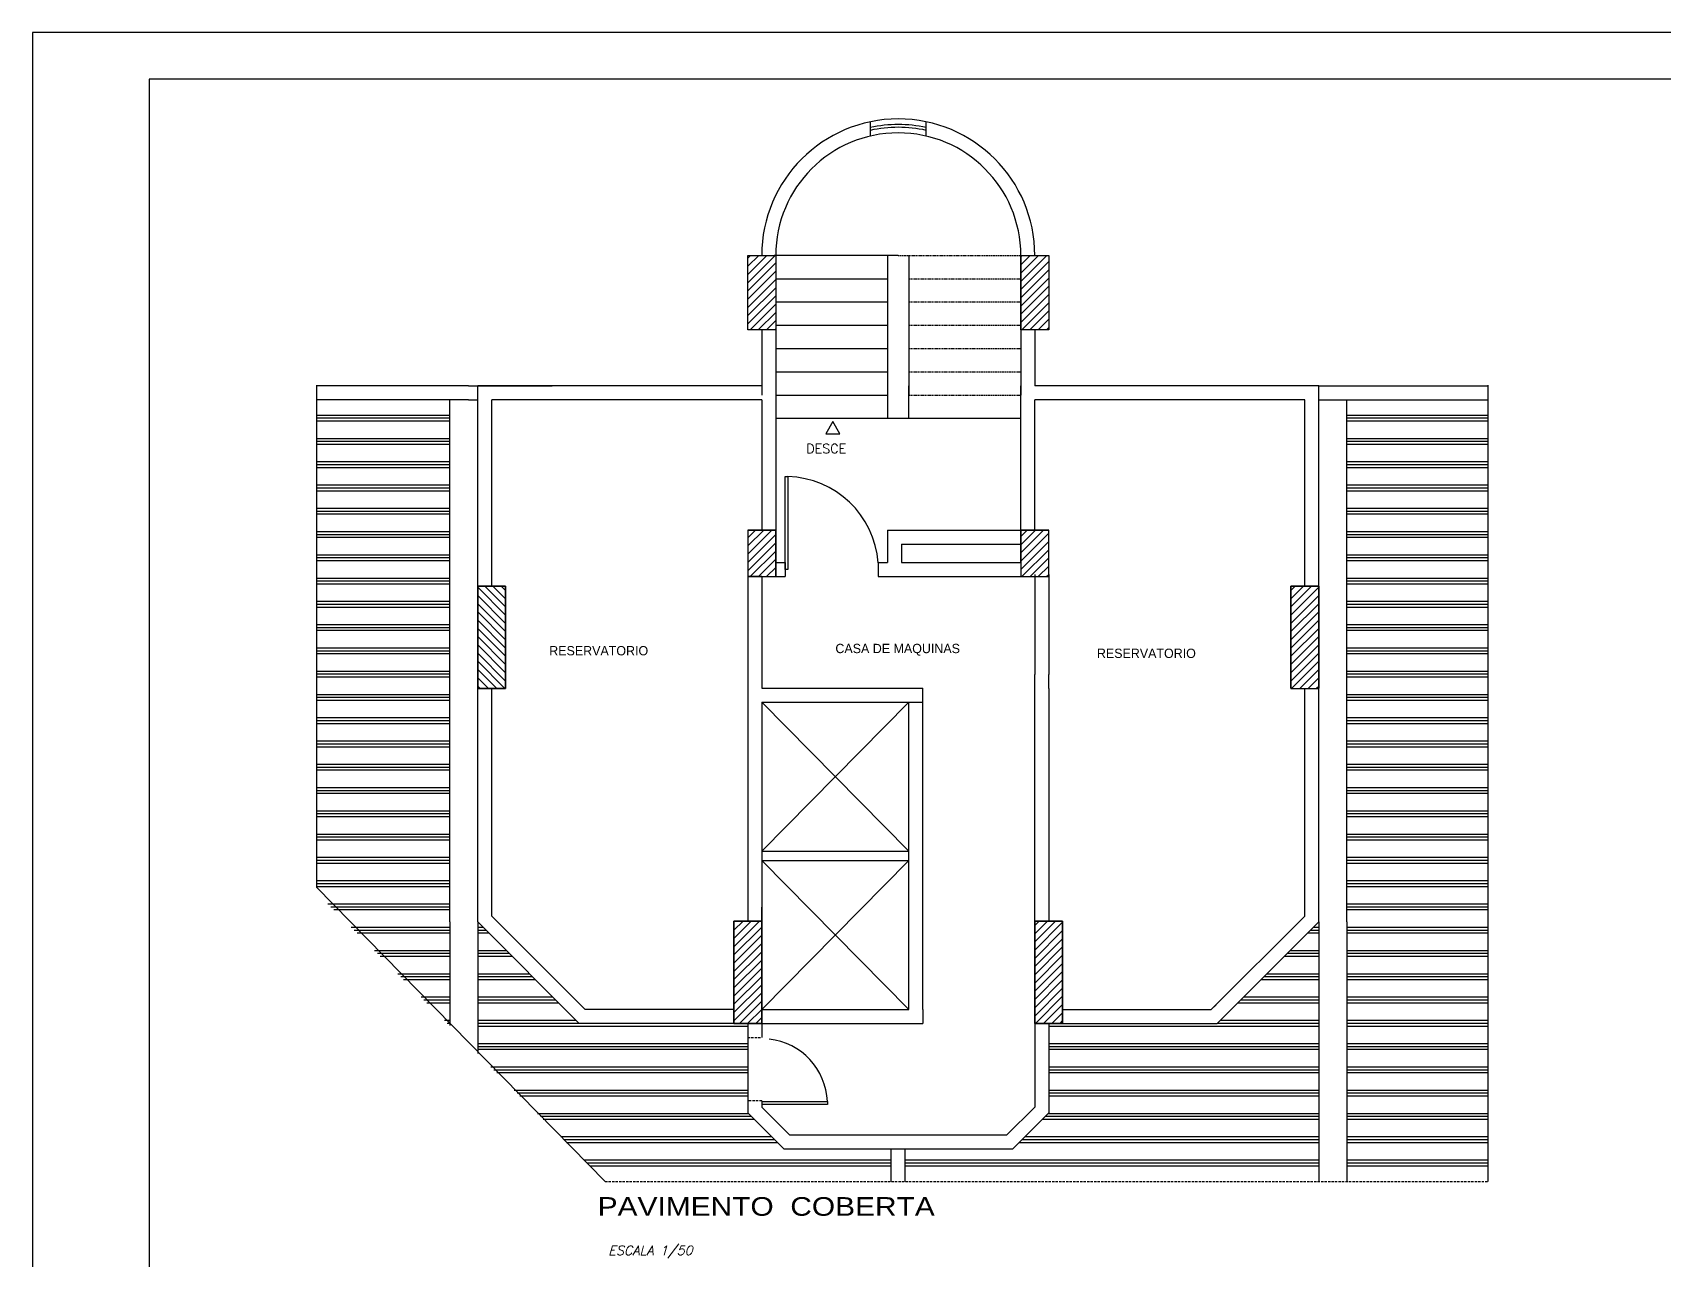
# Model space of a CAD drawing. Extents: x -175055 to -48386, y 10342 to 134050.
# Drawn here: x -175055 to -157544, y 33083 to 46260 of the extents above; entities that cross this region are included whole.
import ezdxf

# ---------------------------------------------------------------- set-up
doc = ezdxf.new("R2010")
doc.units = 0
doc.header["$LTSCALE"] = 50
doc.header["$MEASUREMENT"] = 0
doc.linetypes.add('DASHED2', pattern=[0.375, 0.25, -0.125])
doc.linetypes.add('HIDDENX2', pattern=[0.75, 0.5, -0.25])
doc.layers.get('0').update_dxf_attribs({"linetype": 'CONTINUOUS'})
doc.styles.add('ITALICC', font='italicc', dxfattribs={"height": 4})
doc.styles.add('ROMANS', font='romans', dxfattribs={"height": 12})
doc.styles.add('TECHNIC', font='te______.pfb', dxfattribs={"width": 1.2, "height": 30})

# ---------------------------------------------------------------- blocks, each defined once
blk = doc.blocks.new('*X20')
at = {"color": 0}
for p, q in [((425, 1600.6), (447.4, 1623)), ((425, 1609.4), (438.6, 1623)), ((425, 1618.3), (429.7, 1623)), ((425, 1591.7), (455, 1621.7)), ((425, 1582.9), (455, 1612.9)), ((425, 1574.1), (455, 1604.1)), ((425, 1565.2), (455, 1595.2)), ((425, 1556.4), (455, 1586.4)), ((425, 1547.6), (455, 1577.6)), ((425, 1538.7), (455, 1568.7)), ((425, 1529.9), (455, 1559.9)), ((425, 1521), (455, 1551)), ((425.8, 1513), (455, 1542.2)), ((434.6, 1513), (455, 1533.4)), ((443.5, 1513), (455, 1524.5)), ((452.3, 1513), (455, 1515.7))]:
    blk.add_line(p, q, dxfattribs=at)
blk = doc.blocks.new('*X24')
at = {"color": 0}
for p, q in [((-1509.9, 1530.7), (-1480.6, 1560)), ((-1509.9, 1539.5), (-1489.4, 1560)), ((-1509.9, 1548.4), (-1498.2, 1560)), ((-1509.9, 1557.2), (-1507.1, 1560)), ((-1216.7, 1558.6), (-1215.4, 1560)), ((-1216.7, 1549.8), (-1206.6, 1560)), ((-1216.7, 1541), (-1197.7, 1560)), ((-1216.7, 1532.1), (-1188.9, 1560)), ((-1509.9, 1521.9), (-1479.9, 1551.9)), ((-1509.9, 1513), (-1479.9, 1543)), ((-1216.7, 1523.3), (-1186.7, 1553.3)), ((-1216.7, 1514.5), (-1186.7, 1544.5)), ((-1509.9, 1504.2), (-1479.9, 1534.2)), ((-1509.9, 1495.3), (-1479.9, 1525.3)), ((-1216.7, 1505.6), (-1186.7, 1535.6)), ((-1216.7, 1496.8), (-1186.7, 1526.8)), ((-1509.9, 1486.5), (-1479.9, 1516.5)), ((-1507.5, 1480), (-1479.9, 1507.7)), ((-1216.7, 1487.9), (-1186.7, 1517.9)), ((-1215.8, 1480), (-1186.7, 1509.1)), ((-1498.7, 1480), (-1479.9, 1498.8)), ((-1489.8, 1480), (-1479.9, 1490)), ((-1207, 1480), (-1186.7, 1500.3)), ((-1198.2, 1480), (-1186.7, 1491.4)), ((-1481, 1480), (-1479.9, 1481.2)), ((-1189.3, 1480), (-1186.7, 1482.6))]:
    blk.add_line(p, q, dxfattribs=at)
blk = doc.blocks.new('*X25')
at = {"color": 0}
for p, q in [((-1509.9, 1239), (-1483.9, 1265)), ((-1509.9, 1247.9), (-1492.7, 1265)), ((-1509.9, 1256.7), (-1501.6, 1265)), ((-1216.7, 1258.1), (-1209.9, 1265)), ((-1216.7, 1249.3), (-1201, 1265)), ((-1216.7, 1240.4), (-1192.2, 1265)), ((-1216.7, 1231.6), (-1186.7, 1261.6)), ((-1509.9, 1230.2), (-1479.9, 1260.2)), ((-1509.9, 1221.3), (-1479.9, 1251.3)), ((-1216.7, 1222.8), (-1186.7, 1252.8)), ((-1215.7, 1215), (-1186.7, 1243.9)), ((-1507.4, 1215), (-1479.9, 1242.5)), ((-1498.5, 1215), (-1479.9, 1233.7)), ((-1206.8, 1215), (-1186.7, 1235.1)), ((-1198, 1215), (-1186.7, 1226.3)), ((-1489.7, 1215), (-1479.9, 1224.8)), ((-1480.8, 1215), (-1479.9, 1216)), ((-1189.2, 1215), (-1186.7, 1217.4))]:
    blk.add_line(p, q, dxfattribs=at)
blk = doc.blocks.new('*X21')
at = {"color": 0}
for p, q in [((-1524.9, 817.4), (-1497.3, 845)), ((-1524.9, 826.3), (-1506.1, 845)), ((-1524.9, 835.1), (-1515, 845)), ((-1524.9, 843.9), (-1523.8, 845)), ((-1524.9, 808.6), (-1494.9, 838.6)), ((-1524.9, 799.8), (-1494.9, 829.8)), ((-1524.9, 790.9), (-1494.9, 820.9)), ((-1524.9, 782.1), (-1494.9, 812.1)), ((-1524.9, 773.2), (-1494.9, 803.2)), ((-1524.9, 764.4), (-1494.9, 794.4)), ((-1524.9, 755.6), (-1494.9, 785.6)), ((-1524.9, 746.7), (-1494.9, 776.7)), ((-1524.9, 737.9), (-1494.9, 767.9)), ((-1518.9, 735), (-1494.9, 759)), ((-1510.1, 735), (-1494.9, 750.2)), ((-1501.2, 735), (-1494.9, 741.4))]:
    blk.add_line(p, q, dxfattribs=at)

msp = doc.modelspace()

# ---------------------------------------------------------------- linework, layer by layer
at = {"color": 0}
for p, q in [((-175055, 46260), (-175055, 12873)), ((-125734, 46260), (-175055, 46260))]:
    msp.add_line(p, q, dxfattribs=at)
at = {"color": 6}
for p, q in [((-173805, 45760), (-173805, 13373)), ((-126234, 45760), (-173805, 45760))]:
    msp.add_line(p, q, dxfattribs=at)
at = {"color": 5}
for p, q in [((-166060, 45147), (-166060, 45301)), ((-165460, 45147), (-165460, 45301)), ((-165760, 43867), (-167093, 43867)), ((-167076, 43867), (-167076, 42367)), ((-165876, 43867), (-165876, 42367)), ((-165645, 43867), (-165645, 43617)), ((-164445, 43867), (-164445, 43617)), ((-167076, 43617), (-165876, 43617)), ((-165645, 43617), (-165645, 42367)), ((-164445, 43617), (-164445, 42367)), ((-167076, 43367), (-165876, 43367)), ((-167076, 43117), (-165876, 43117)), ((-167226, 43067), (-167226, 42367)), ((-164295, 43067), (-164295, 42465)), ((-167076, 42867), (-165876, 42867)), ((-167076, 42617), (-165876, 42617)), ((-170376, 42465), (-172011, 42465)), ((-172008, 42472), (-172008, 37082)), ((-170376, 42465), (-169476, 42465)), ((-167226, 42465), (-170276, 42465)), ((-170276, 36708), (-170276, 42465)), ((-167076, 42465), (-167076, 40567)), ((-165876, 42465), (-165876, 42117)), ((-165645, 42117), (-165645, 42465)), ((-164445, 40567), (-164445, 42465)), ((-161245, 42465), (-164295, 42465)), ((-161245, 42465), (-159435, 42465)), ((-161245, 39065), (-161245, 42465)), ((-159428, 42472), (-159428, 33919)), ((-170376, 42315), (-172011, 42315)), ((-170576, 36708), (-170576, 42315)), ((-170376, 42315), (-170276, 42315)), ((-170376, 42315), (-170376, 42315)), ((-170126, 40315), (-170126, 42315)), ((-167226, 42315), (-170126, 42315)), ((-167226, 42315), (-167226, 40917)), ((-167076, 42367), (-165876, 42367)), ((-164295, 40917), (-164295, 42315)), ((-161395, 42315), (-164295, 42315)), ((-161395, 40315), (-161395, 42315)), ((-161245, 42315), (-159435, 42315)), ((-160945, 39065), (-160945, 42315)), ((-172011, 42152), (-170576, 42152)), ((-172011, 42121), (-170576, 42121)), ((-172011, 42090), (-170576, 42090)), ((-167076, 42117), (-164445, 42117)), ((-160945, 42152), (-159435, 42152)), ((-160945, 42121), (-159435, 42121)), ((-160945, 42090), (-159435, 42090)), ((-172011, 41902), (-170576, 41902)), ((-172011, 41871), (-170576, 41871)), ((-160945, 41902), (-159435, 41902)), ((-160945, 41871), (-159435, 41871)), ((-172011, 41840), (-170576, 41840)), ((-160945, 41840), (-159435, 41840)), ((-172011, 41652), (-170576, 41652)), ((-172011, 41621), (-170576, 41621)), ((-172011, 41590), (-170576, 41590)), ((-160945, 41652), (-159435, 41652)), ((-160945, 41621), (-159435, 41621)), ((-160945, 41590), (-159435, 41590)), ((-172011, 41402), (-170576, 41402)), ((-172011, 41371), (-170576, 41371)), ((-172011, 41340), (-170576, 41340)), ((-160945, 41402), (-159435, 41402)), ((-160945, 41371), (-159435, 41371)), ((-160945, 41340), (-159435, 41340)), ((-172011, 41152), (-170576, 41152)), ((-160945, 41152), (-159435, 41152)), ((-172011, 41121), (-170576, 41121)), ((-172011, 41090), (-170576, 41090)), ((-160945, 41121), (-159435, 41121)), ((-160945, 41090), (-159435, 41090)), ((-172011, 40902), (-170576, 40902)), ((-172011, 40871), (-170576, 40871)), ((-172011, 40840), (-170576, 40840)), ((-167376, 40917), (-167076, 40917)), ((-167376, 40917), (-167376, 39217)), ((-165876, 40917), (-165876, 40567)), ((-165876, 40917), (-164145, 40917)), ((-160945, 40902), (-159435, 40902)), ((-160945, 40871), (-159435, 40871)), ((-160945, 40840), (-159435, 40840)), ((-172011, 40652), (-170576, 40652)), ((-165726, 40767), (-165726, 40567)), ((-165726, 40767), (-164445, 40767)), ((-160945, 40652), (-159435, 40652)), ((-172011, 40621), (-170576, 40621)), ((-172011, 40590), (-170576, 40590)), ((-167076, 40567), (-166976, 40567)), ((-167076, 40567), (-167076, 40417)), ((-166976, 40567), (-166976, 40417)), ((-165976, 40567), (-165876, 40567)), ((-165976, 40567), (-165976, 40417)), ((-165726, 40567), (-164445, 40567)), ((-165726, 40567), (-164445, 40567)), ((-164445, 40567), (-164445, 40417)), ((-160945, 40621), (-159435, 40621)), ((-160945, 40590), (-159435, 40590)), ((-172011, 40402), (-170576, 40402)), ((-172011, 40371), (-170576, 40371)), ((-172011, 40340), (-170576, 40340)), ((-170276, 40315), (-169976, 40315)), ((-170276, 40315), (-169976, 40315)), ((-170276, 40165), (-170276, 40315)), ((-170276, 39215), (-170276, 40315)), ((-170276, 39215), (-170276, 40315)), ((-169976, 40315), (-169976, 39215)), ((-169976, 40315), (-169976, 39215)), ((-167226, 40417), (-167376, 40417)), ((-167226, 40417), (-167226, 40165)), ((-167226, 40417), (-167226, 39217)), ((-167226, 40417), (-166976, 40417)), ((-165976, 40417), (-164295, 40417)), ((-164295, 40441), (-164295, 39365)), ((-164295, 40417), (-164145, 40417)), ((-164145, 40441), (-164145, 39365)), ((-161245, 40315), (-161545, 40315)), ((-161245, 40315), (-161545, 40315)), ((-161545, 40315), (-161245, 40315)), ((-161545, 40315), (-161545, 39215)), ((-161545, 40315), (-161545, 39217)), ((-161545, 39217), (-161545, 40315)), ((-161245, 40165), (-161245, 40315)), ((-161245, 39215), (-161245, 40315)), ((-161245, 39215), (-161245, 40315)), ((-161245, 40315), (-161245, 39217)), ((-160945, 40402), (-159435, 40402)), ((-160945, 40371), (-159435, 40371)), ((-160945, 40340), (-159435, 40340)), ((-172011, 40152), (-170576, 40152)), ((-172011, 40121), (-170576, 40121)), ((-161245, 39215), (-161245, 40165)), ((-160945, 40152), (-159435, 40152)), ((-160945, 40121), (-159435, 40121)), ((-172011, 40090), (-170576, 40090)), ((-160945, 40090), (-159435, 40090)), ((-172011, 39902), (-170576, 39902)), ((-172011, 39871), (-170576, 39871)), ((-172011, 39840), (-170576, 39840)), ((-160945, 39902), (-159435, 39902)), ((-160945, 39871), (-159435, 39871)), ((-160945, 39840), (-159435, 39840)), ((-172011, 39652), (-170576, 39652)), ((-172011, 39621), (-170576, 39621)), ((-172011, 39590), (-170576, 39590)), ((-160945, 39652), (-159435, 39652)), ((-160945, 39621), (-159435, 39621)), ((-160945, 39590), (-159435, 39590)), ((-172011, 39402), (-170576, 39402)), ((-160945, 39402), (-159435, 39402)), ((-172011, 39371), (-170576, 39371)), ((-172011, 39340), (-170576, 39340)), ((-167226, 39365), (-167226, 39365)), ((-164295, 39217), (-164295, 39365)), ((-164145, 39215), (-164145, 39365)), ((-160945, 39371), (-159435, 39371)), ((-160945, 39340), (-159435, 39340)), ((-172011, 39152), (-170576, 39152)), ((-172011, 39121), (-170576, 39121)), ((-172011, 39090), (-170576, 39090)), ((-169976, 39215), (-170276, 39215)), ((-169976, 39215), (-170276, 39215)), ((-170126, 36770), (-170126, 39215)), ((-170126, 36770), (-170126, 39215)), ((-167376, 39217), (-167376, 36717)), ((-167226, 39217), (-165495, 39217)), ((-167226, 39067), (-165645, 39067)), ((-167226, 39067), (-165645, 37467)), ((-167226, 37467), (-165645, 39067)), ((-167226, 39067), (-167226, 35767)), ((-165645, 39067), (-165495, 39067)), ((-165645, 35767), (-165645, 39067)), ((-165495, 35767), (-165495, 39217)), ((-164295, 36717), (-164295, 39217)), ((-164295, 36967), (-164295, 39067)), ((-164145, 39215), (-164145, 36717)), ((-161545, 39215), (-161245, 39215)), ((-161395, 39215), (-161395, 39217)), ((-161395, 39065), (-161395, 39215)), ((-161395, 36770), (-161395, 39065)), ((-161245, 36708), (-161245, 39065)), ((-160945, 39152), (-159435, 39152)), ((-160945, 39121), (-159435, 39121)), ((-160945, 39090), (-159435, 39090)), ((-160945, 36708), (-160945, 39065)), ((-172011, 38902), (-170576, 38902)), ((-160945, 38902), (-159435, 38902)), ((-172011, 38871), (-170576, 38871)), ((-172011, 38840), (-170576, 38840)), ((-160945, 38871), (-159435, 38871)), ((-160945, 38840), (-159435, 38840)), ((-172011, 38652), (-170576, 38652)), ((-172011, 38621), (-170576, 38621)), ((-172011, 38590), (-170576, 38590)), ((-160945, 38652), (-159435, 38652)), ((-160945, 38621), (-159435, 38621)), ((-160945, 38590), (-159435, 38590)), ((-172011, 38402), (-170576, 38402)), ((-172011, 38371), (-170576, 38371)), ((-160945, 38402), (-159435, 38402)), ((-160945, 38371), (-159435, 38371)), ((-172011, 38340), (-170576, 38340)), ((-160945, 38340), (-159435, 38340)), ((-172011, 38152), (-170576, 38152)), ((-172011, 38121), (-170576, 38121)), ((-172011, 38090), (-170576, 38090)), ((-160945, 38152), (-159435, 38152)), ((-160945, 38121), (-159435, 38121)), ((-160945, 38090), (-159435, 38090)), ((-172011, 37902), (-170576, 37902)), ((-172011, 37871), (-170576, 37871)), ((-172011, 37840), (-170576, 37840)), ((-160945, 37902), (-159435, 37902)), ((-160945, 37871), (-159435, 37871)), ((-160945, 37840), (-159435, 37840)), ((-172011, 37652), (-170576, 37652)), ((-160945, 37652), (-159435, 37652)), ((-172011, 37621), (-170576, 37621)), ((-172011, 37590), (-170576, 37590)), ((-160945, 37621), (-159435, 37621)), ((-160945, 37590), (-159435, 37590)), ((-172011, 37402), (-170576, 37402)), ((-172011, 37371), (-170576, 37371)), ((-172011, 37340), (-170576, 37340)), ((-167226, 37467), (-165645, 37467)), ((-167226, 37367), (-165645, 37367)), ((-167226, 37367), (-165645, 35767)), ((-167226, 35767), (-165645, 37367)), ((-160945, 37402), (-159435, 37402)), ((-160945, 37371), (-159435, 37371)), ((-160945, 37340), (-159435, 37340)), ((-172011, 37152), (-170576, 37152)), ((-160945, 37152), (-159435, 37152)), ((-172011, 37121), (-170576, 37121)), ((-172011, 37090), (-170576, 37090)), ((-172008, 37082), (-168908, 33919)), ((-160945, 37121), (-159435, 37121)), ((-160945, 37090), (-159435, 37090)), ((-171884, 36902), (-170576, 36902)), ((-171853, 36871), (-170576, 36871)), ((-171822, 36840), (-170576, 36840)), ((-167226, 35767), (-167226, 36867)), ((-167226, 35767), (-167226, 36867)), ((-167226, 35767), (-167226, 36817)), ((-164295, 35767), (-164295, 36817)), ((-160945, 36902), (-159435, 36902)), ((-160945, 36871), (-159435, 36871)), ((-160945, 36840), (-159435, 36840)), ((-171634, 36652), (-170576, 36652)), ((-171603, 36621), (-170576, 36621)), ((-170576, 36708), (-170576, 35594)), ((-170276, 36708), (-170276, 35294)), ((-169185, 35617), (-170276, 36708)), ((-170276, 36652), (-170220, 36652)), ((-170276, 36621), (-170189, 36621)), ((-169122, 35767), (-170126, 36770)), ((-167526, 36717), (-167226, 36717)), ((-167526, 36717), (-167226, 36717)), ((-167526, 36717), (-167526, 35767)), ((-167526, 35617), (-167526, 36717)), ((-167526, 35617), (-167526, 36717)), ((-167226, 36717), (-167226, 35617)), ((-167226, 36717), (-167226, 35617)), ((-163995, 36717), (-164295, 36717)), ((-163995, 36717), (-164295, 36717)), ((-164295, 36717), (-164295, 35617)), ((-164295, 36717), (-164295, 35617)), ((-163995, 35617), (-163995, 36717)), ((-163995, 35617), (-163995, 36717)), ((-161395, 36770), (-162399, 35767)), ((-161245, 36708), (-161675, 36278)), ((-161332, 36621), (-161245, 36621)), ((-161301, 36652), (-161245, 36652)), ((-161245, 36708), (-161245, 33919)), ((-160945, 36708), (-160945, 33919)), ((-160945, 36652), (-159435, 36652)), ((-160945, 36621), (-159435, 36621)), ((-171572, 36590), (-170576, 36590)), ((-170276, 36590), (-170158, 36590)), ((-161604, 36349), (-161498, 36455)), ((-161363, 36590), (-161245, 36590)), ((-160945, 36590), (-159435, 36590)), ((-171384, 36402), (-170576, 36402)), ((-171353, 36371), (-170576, 36371)), ((-171322, 36340), (-170576, 36340)), ((-170276, 36402), (-169970, 36402)), ((-170276, 36371), (-169939, 36371)), ((-170276, 36340), (-169908, 36340)), ((-161675, 36278), (-162336, 35617)), ((-161613, 36340), (-161245, 36340)), ((-161582, 36371), (-161245, 36371)), ((-161551, 36402), (-161245, 36402)), ((-160945, 36402), (-159435, 36402)), ((-160945, 36371), (-159435, 36371)), ((-160945, 36340), (-159435, 36340)), ((-171134, 36152), (-170576, 36152)), ((-171103, 36121), (-170576, 36121)), ((-171072, 36090), (-170576, 36090)), ((-170276, 36152), (-169720, 36152)), ((-170276, 36121), (-169689, 36121)), ((-170276, 36090), (-169658, 36090)), ((-161863, 36090), (-161245, 36090)), ((-161832, 36121), (-161245, 36121)), ((-161801, 36152), (-161245, 36152)), ((-160945, 36152), (-159435, 36152)), ((-160945, 36121), (-159435, 36121)), ((-160945, 36090), (-159435, 36090)), ((-170884, 35902), (-170576, 35902)), ((-170276, 35902), (-169470, 35902)), ((-162051, 35902), (-161245, 35902)), ((-160945, 35902), (-159435, 35902)), ((-170853, 35871), (-170576, 35871)), ((-170822, 35840), (-170576, 35840)), ((-170276, 35871), (-169439, 35871)), ((-170276, 35840), (-169408, 35840)), ((-169174, 35818), (-169122, 35767)), ((-167526, 35767), (-169122, 35767)), ((-167226, 35767), (-165645, 35767)), ((-165495, 35767), (-165495, 35617)), ((-164295, 35767), (-164295, 34719)), ((-163995, 35767), (-162399, 35767)), ((-162347, 35818), (-162399, 35767)), ((-162113, 35840), (-161245, 35840)), ((-162082, 35871), (-161245, 35871)), ((-160945, 35871), (-159435, 35871)), ((-160945, 35840), (-159435, 35840)), ((-170634, 35652), (-170576, 35652)), ((-170603, 35621), (-170576, 35621)), ((-170276, 35652), (-169220, 35652)), ((-170276, 35621), (-169189, 35621)), ((-170276, 35590), (-167376, 35590)), ((-167376, 35617), (-169185, 35617)), ((-167226, 35617), (-167526, 35617)), ((-167226, 35617), (-167526, 35617)), ((-167376, 35617), (-167226, 35617)), ((-167376, 35617), (-167376, 34657)), ((-167226, 35617), (-165495, 35617)), ((-167226, 35617), (-167226, 35468)), ((-164145, 35617), (-164295, 35617)), ((-164295, 35617), (-163995, 35617)), ((-164295, 35617), (-163995, 35617)), ((-164145, 35617), (-162336, 35617)), ((-164145, 35617), (-164145, 34657)), ((-164145, 35590), (-161245, 35590)), ((-162332, 35621), (-161245, 35621)), ((-162301, 35652), (-161245, 35652)), ((-160945, 35652), (-159435, 35652)), ((-160945, 35621), (-159435, 35621)), ((-160945, 35590), (-159435, 35590)), ((-170276, 35402), (-167376, 35402)), ((-164145, 35402), (-161245, 35402)), ((-160945, 35402), (-159435, 35402)), ((-170276, 35371), (-167376, 35371)), ((-170276, 35340), (-167376, 35340)), ((-164145, 35371), (-161245, 35371)), ((-164145, 35340), (-161245, 35340)), ((-160945, 35371), (-159435, 35371)), ((-160945, 35340), (-159435, 35340)), ((-170134, 35152), (-167376, 35152)), ((-170103, 35121), (-167376, 35121)), ((-170072, 35090), (-167376, 35090)), ((-164145, 35152), (-161245, 35152)), ((-164145, 35121), (-161245, 35121)), ((-164145, 35090), (-161245, 35090)), ((-160945, 35152), (-159435, 35152)), ((-160945, 35121), (-159435, 35121)), ((-160945, 35090), (-159435, 35090)), ((-169884, 34902), (-167376, 34902)), ((-169853, 34871), (-167376, 34871)), ((-164145, 34902), (-161245, 34902)), ((-164145, 34871), (-161245, 34871)), ((-160945, 34902), (-159435, 34902)), ((-160945, 34871), (-159435, 34871)), ((-169822, 34840), (-167376, 34840)), ((-167226, 34787), (-167226, 34719)), ((-166923, 34417), (-167226, 34719)), ((-164598, 34417), (-164295, 34719)), ((-164145, 34840), (-161245, 34840)), ((-160945, 34840), (-159435, 34840)), ((-169634, 34652), (-167371, 34652)), ((-169603, 34621), (-167340, 34621)), ((-169572, 34590), (-167309, 34590)), ((-166985, 34267), (-167376, 34657)), ((-164535, 34267), (-164145, 34657)), ((-164212, 34590), (-161245, 34590)), ((-164181, 34621), (-161245, 34621)), ((-164150, 34652), (-161245, 34652)), ((-160945, 34652), (-159435, 34652)), ((-160945, 34621), (-159435, 34621)), ((-160945, 34590), (-159435, 34590)), ((-169384, 34402), (-167121, 34402)), ((-169353, 34371), (-167090, 34371)), ((-169322, 34340), (-167059, 34340)), ((-164598, 34417), (-166923, 34417)), ((-164462, 34340), (-161245, 34340)), ((-164431, 34371), (-161245, 34371)), ((-164400, 34402), (-161245, 34402)), ((-160945, 34402), (-159435, 34402)), ((-160945, 34371), (-159435, 34371)), ((-160945, 34340), (-159435, 34340)), ((-169134, 34152), (-165835, 34152)), ((-164535, 34267), (-166985, 34267)), ((-165835, 33919), (-165835, 34267)), ((-165685, 33919), (-165685, 34267)), ((-165685, 34152), (-161245, 34152)), ((-160945, 34152), (-159435, 34152)), ((-169103, 34121), (-165835, 34121)), ((-169072, 34090), (-165835, 34090)), ((-165685, 34121), (-161245, 34121)), ((-165685, 34090), (-161245, 34090)), ((-160945, 34121), (-159435, 34121)), ((-160945, 34090), (-159435, 34090))]:
    msp.add_line(p, q, dxfattribs=at)
at = {"color": 5, "linetype": 'DASHED2'}
for p, q in [((-165760, 43867), (-164445, 43867)), ((-165645, 43617), (-164445, 43617)), ((-165645, 43367), (-164445, 43367)), ((-165645, 43117), (-164445, 43117)), ((-165645, 42867), (-164445, 42867)), ((-165645, 42617), (-164445, 42617)), ((-165645, 42367), (-164445, 42367))]:
    msp.add_line(p, q, dxfattribs=at)
at = {"color": 5, "linetype": 'HIDDENX2'}
for p, q in [((-167376, 35468), (-167226, 35468)), ((-167226, 34787), (-167376, 34787)), ((-168908, 33919), (-159428, 33919))]:
    msp.add_line(p, q, dxfattribs=at)
at = {"color": 5}
for points in [[(-167076, 43867), (-167076, 43067), (-167376, 43067), (-167376, 43867)], [(-164145, 43867), (-164145, 43067), (-164445, 43067), (-164445, 43867)], [(-166538, 41952), (-166388, 41952), (-166463, 42082)], [(-166976, 40492), (-166976, 41492), (-166946, 41492), (-166946, 40492)], [(-167376, 40917), (-167376, 40417), (-167076, 40417), (-167076, 40917)], [(-164445, 40917), (-164445, 40417), (-164145, 40417), (-164145, 40917)], [(-170276, 40315), (-169976, 40315), (-169976, 39215), (-170276, 39215)], [(-170276, 40315), (-169976, 40315), (-169976, 39215), (-170276, 39215)], [(-169976, 39215), (-169976, 40315), (-170276, 40315), (-170276, 39215)], [(-167226, 35617), (-167226, 36717), (-167526, 36717), (-167526, 35617)], [(-164295, 35617), (-164295, 36717), (-163995, 36717), (-163995, 35617)], [(-163995, 36717), (-164295, 36717), (-164295, 35617), (-163995, 35617)], [(-163995, 36717), (-164295, 36717), (-164295, 35617), (-163995, 35617)], [(-167221, 34778), (-166521, 34778), (-166521, 34748), (-167221, 34748)]]:
    msp.add_lwpolyline(points, close=True, dxfattribs=at)
for points in [[(-161245, 40315), (-161545, 40315), (-161545, 39217)], [(-161245, 40315), (-161545, 40315), (-161545, 39217)], [(-161245, 39217), (-161245, 40315)], [(-161245, 39217), (-161245, 40315)], [(-167226, 35767), (-167226, 36867)]]:
    msp.add_lwpolyline(points, dxfattribs=at)
for centre, radius, start, end in [((-165760, 43867), 1466, 360, 180), ((-165760, 43867), 1316, 360, 180), ((-165760, 43867), 1406, 77.6761, 102.3239), ((-165760, 43867), 1376, 77.4029, 102.5971), ((-166973, 40492), 1000, 4.2799, 88.4407), ((-167221, 34752), 700, 2.1305, 83.8892)]:
    msp.add_arc(centre, radius, start, end, dxfattribs=at)

# ---------------------------------------------------------------- block references
at = {"color": 5, "yscale": 10, "zscale": 10}
for name, p, xscale in [('*X24', (-152277, 28267), 10), ('*X25', (-152277, 28267), 10), ('*X20', (-165726, 24085), -10), ('*X20', (-165795, 24085), 10), ('*X21', (-152277, 28267), 10), ('*X20', (-168545, 20487), 10)]:
    msp.add_blockref(name, p, dxfattribs=dict(at, xscale=xscale))

# ---------------------------------------------------------------- texts
at = {"color": 5}
for s, style, p in [('DESCE', 'ROMANS', (-166748, 41742)), ('ESCALA 1/50', 'ITALICC', (-168873, 33130))]:
    msp.add_text(s, height=100, dxfattribs=dict(at, style=style)).set_placement(p)
for s, p in [('RESERVATORIO', (-169508, 39571)), ('CASA DE MAQUINAS', (-166435, 39595)), ('RESERVATORIO', (-163627, 39543))]:
    msp.add_text(s, height=100, dxfattribs=at).set_placement(p)
at = {"color": 5, "style": 'TECHNIC', "width": 1.2}
msp.add_text('PAVIMENTO  COBERTA', height=200, dxfattribs=at).set_placement((-168988, 33552))

doc.saveas('drawing.dxf')
